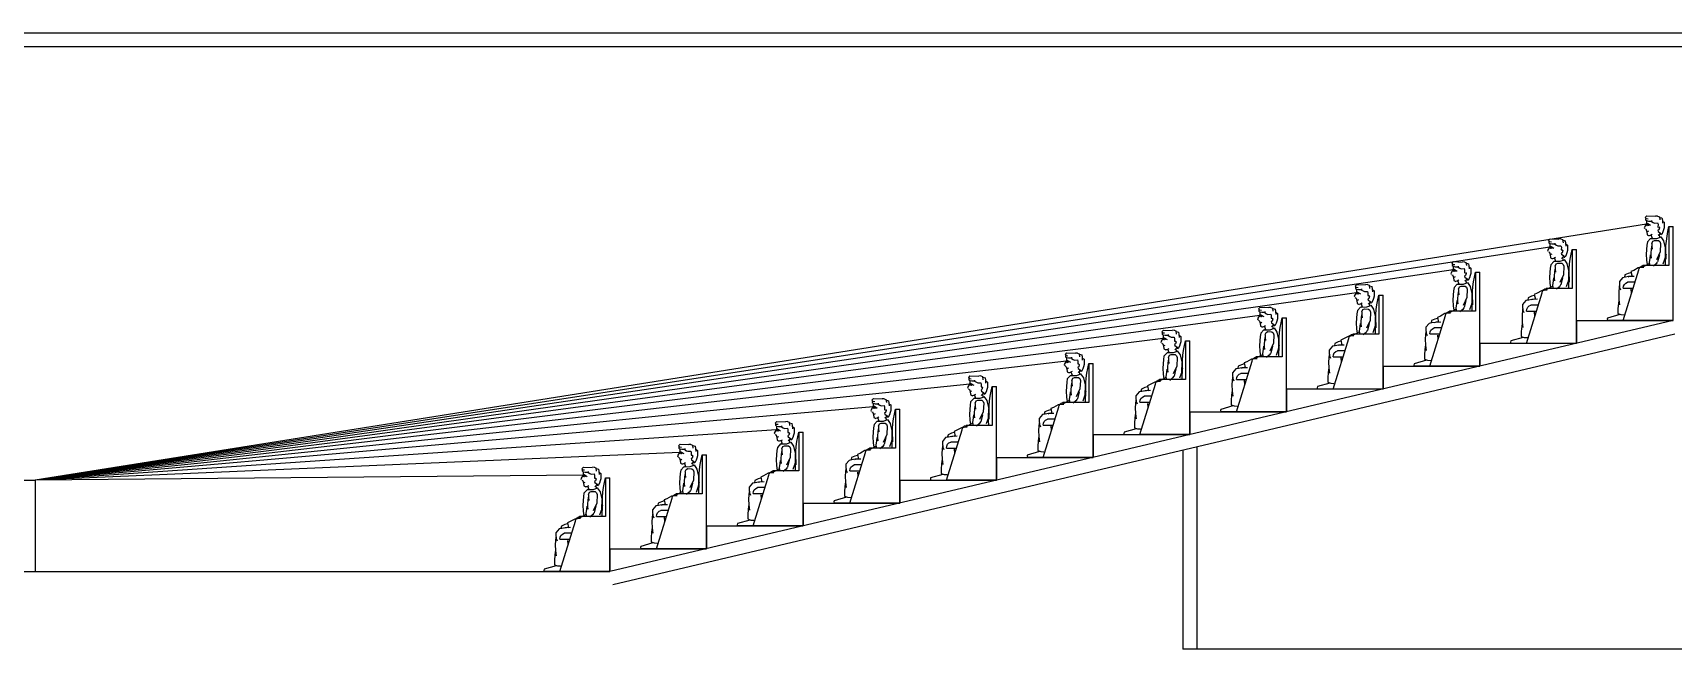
# Model space of a CAD drawing. Extents: x 11 to 592, y 33 to 88.
# Drawn here: x 304 to 449.9, y 32.8 to 87.5 of the extents above; entities that cross this region are included whole.
import ezdxf

# ---------------------------------------------------------------- set-up
doc = ezdxf.new("R2010")
doc.units = 0
doc.layers.get('0').update_dxf_attribs({"linetype": 'CONTINUOUS'})
for name, color, linetype in [('MUEBLES', 6, 'CONTINUOUS'), ('MUROS', 5, 'CONTINUOUS'), ('PISO', 5, 'CONTINUOUS')]:
    doc.layers.add(name, color=color, linetype=linetype)

# ---------------------------------------------------------------- blocks, each defined once
blk = doc.blocks.new('F31')
for p, q in [((-0.4654, 0.8601), (-0.505, 0.8601)), ((-0.505, 0.0157), (-0.505, 0.8601)), ((-0.4654, 0.8601), (-0.4654, 0.5101)), ((-0.4654, 0.5101), (-0.2318, 0.5101)), ((-0.055, 0.0157), (-0.1951, 0.4707)), ((-0.161, 0.3601), (-0.0941, 0.3601)), ((-0.055, 0.3062), (-0.1444, 0.3062)), ((-0.505, 0.0157), (-0.055, 0.0157))]:
    blk.add_line(p, q)
for centre, radius, start, end in [((-1.6692, 0.5854), 1.2348, 356.5034, 12.8533), ((-0.2436, 0.4624), 0.0492, 9.7884, 76.1635), ((-0.1068, 0.3098), 0.0519, 356.0783, 75.8042)]:
    blk.add_arc(centre, radius, start, end)
blk = doc.blocks.new('39803532')
at = {"xscale": 10, "zscale": 10}
blk.add_blockref('F31', (9.157, 0.021), dxfattribs=at)
blk = doc.blocks.new('PERSONA')
for p, q in [((-0.282, 1.112), (-0.299, 1.094)), ((-0.299, 1.094), (-0.288, 1.083)), ((-0.294, 1.082), (-0.294, 1.07)), ((-0.294, 1.07), (-0.285, 1.062)), ((-0.288, 1.083), (-0.268, 1.081)), ((-0.285, 1.062), (-0.262, 1.058)), ((-0.285, 1.059), (-0.285, 1.03)), ((-0.282, 1.112), (-0.189, 1.108)), ((-0.262, 1.058), (-0.238, 1.058)), ((-0.238, 1.058), (-0.233, 1.058)), ((-0.232, 1.065), (-0.232, 1.053)), ((-0.232, 1.053), (-0.214, 1.043)), ((-0.168, 1.11), (-0.189, 1.108)), ((-0.168, 1.11), (-0.148, 1.103)), ((-0.148, 1.103), (-0.144, 1.069)), ((-0.144, 1.097), (-0.12, 1.09)), ((-0.12, 1.09), (-0.116, 1.067)), ((-0.116, 1.067), (-0.115, 1.034)), ((-0.111, 1.054), (-0.096, 1.044)), ((-0.285, 1.03), (-0.308, 0.987)), ((-0.308, 0.987), (-0.305, 0.979)), ((-0.297, 0.973), (-0.286, 0.967)), ((-0.287, 0.965), (-0.281, 0.943)), ((-0.284, 1.031), (-0.272, 1.031)), ((-0.274, 1.008), (-0.284, 1.023)), ((-0.281, 1.023), (-0.272, 1.019)), ((-0.281, 0.943), (-0.261, 0.952)), ((-0.281, 0.943), (-0.277, 0.911)), ((-0.277, 0.911), (-0.255, 0.9)), ((-0.261, 1.012), (-0.274, 1.008)), ((-0.272, 1.031), (-0.242, 1.012)), ((-0.272, 1.019), (-0.261, 1.012)), ((-0.243, 0.903), (-0.256, 0.9)), ((-0.223, 0.913), (-0.243, 0.903)), ((-0.239, 0.872), (-0.227, 0.879)), ((-0.234, 0.905), (-0.223, 0.874)), ((-0.214, 1.043), (-0.198, 1.036)), ((-0.198, 1.036), (-0.168, 1.038)), ((-0.175, 0.873), (-0.13, 0.889)), ((-0.168, 1.038), (-0.162, 1.023)), ((-0.162, 1.023), (-0.163, 0.994)), ((-0.163, 0.994), (-0.152, 0.995)), ((-0.154, 0.964), (-0.163, 0.959)), ((-0.163, 0.959), (-0.159, 0.947)), ((-0.147, 0.915), (-0.161, 0.903)), ((-0.159, 0.947), (-0.136, 0.929)), ((-0.147, 0.987), (-0.154, 0.964)), ((-0.152, 0.995), (-0.147, 0.987)), ((-0.149, 0.915), (-0.145, 0.884)), ((-0.14, 0.929), (-0.147, 0.915)), ((-0.136, 0.929), (-0.134, 0.918)), ((-0.134, 0.918), (-0.124, 0.916)), ((-0.133, 0.891), (-0.104, 0.848)), ((-0.111, 0.941), (-0.123, 0.915)), ((-0.102, 0.964), (-0.111, 0.941)), ((-0.096, 0.987), (-0.102, 0.964)), ((-0.096, 1.044), (-0.096, 0.987)), ((-0.28, 0.8), (-0.287, 0.705)), ((-0.287, 0.705), (-0.284, 0.641)), ((-0.275, 0.835), (-0.28, 0.8)), ((-0.242, 0.871), (-0.275, 0.835)), ((-0.242, 0.872), (-0.175, 0.873)), ((-0.23, 0.79), (-0.239, 0.721)), ((-0.239, 0.721), (-0.239, 0.693)), ((-0.228, 0.817), (-0.228, 0.789)), ((-0.228, 0.789), (-0.224, 0.757)), ((-0.227, 0.82), (-0.216, 0.844)), ((-0.216, 0.844), (-0.199, 0.852)), ((-0.199, 0.852), (-0.156, 0.851)), ((-0.14, 0.729), (-0.179, 0.646)), ((-0.156, 0.851), (-0.143, 0.839)), ((-0.143, 0.839), (-0.136, 0.819)), ((-0.136, 0.819), (-0.14, 0.729)), ((-0.104, 0.848), (-0.081, 0.759)), ((-0.077, 0.706), (-0.092, 0.65)), ((-0.081, 0.759), (-0.08, 0.651)), ((-0.421, 0.532), (-0.45, 0.519)), ((-0.372, 0.559), (-0.421, 0.532)), ((-0.312, 0.564), (-0.372, 0.559)), ((-0.305, 0.579), (-0.333, 0.564)), ((-0.254, 0.607), (-0.305, 0.579)), ((-0.284, 0.641), (-0.277, 0.594)), ((-0.249, 0.664), (-0.255, 0.616)), ((-0.255, 0.616), (-0.249, 0.581)), ((-0.245, 0.697), (-0.249, 0.664)), ((-0.239, 0.693), (-0.235, 0.663)), ((-0.183, 0.602), (-0.212, 0.577)), ((-0.17, 0.621), (-0.183, 0.602)), ((-0.148, 0.698), (-0.167, 0.623)), ((-0.092, 0.65), (-0.11, 0.599)), ((-0.576, 0.367), (-0.581, 0.289)), ((-0.541, 0.455), (-0.574, 0.413)), ((-0.574, 0.413), (-0.574, 0.392)), ((-0.574, 0.392), (-0.572, 0.352)), ((-0.572, 0.352), (-0.562, 0.327)), ((-0.51, 0.459), (-0.541, 0.455)), ((-0.515, 0.484), (-0.52, 0.462)), ((-0.48, 0.5), (-0.515, 0.484)), ((-0.476, 0.466), (-0.51, 0.459)), ((-0.45, 0.508), (-0.48, 0.5)), ((-0.48, 0.465), (-0.463, 0.47)), ((-0.417, 0.468), (-0.476, 0.466)), ((-0.463, 0.47), (-0.449, 0.473)), ((-0.45, 0.519), (-0.439, 0.469)), ((-0.449, 0.473), (-0.444, 0.469)), ((-0.581, 0.212), (-0.589, 0.125)), ((-0.581, 0.289), (-0.579, 0.22)), ((-0.579, 0.22), (-0.572, 0.167)), ((-0.444, 0.289), (-0.448, 0.331)), ((-0.701, 0.025), (-0.703, 0.012)), ((-0.703, 0.012), (-0.699, -0.001)), ((-0.57, 0.062), (-0.701, 0.025)), ((0, 0), (-0.699, -0.001)), ((-0.589, 0.125), (-0.589, 0.073)), ((-0.589, 0.073), (-0.558, 0.062)), ((-0.558, 0.062), (-0.524, 0.06))]:
    blk.add_line(p, q)
at = {"xscale": -0.1183088921206945, "yscale": 1.183088921208877, "zscale": 0.1183088921207727}
blk.add_blockref('39803532', (0.486, -0.044), dxfattribs=at)

msp = doc.modelspace()

# ---------------------------------------------------------------- linework, layer by layer
for p in [(447.57, 70.52), (438.97, 68.5), (430.37, 66.47), (421.77, 64.44), (413.17, 62.41), (404.57, 60.38), (395.98, 58.36), (387.38, 56.33), (378.78, 54.3), (370.18, 52.27), (361.58, 50.24), (352.98, 48.22)]:
    msp.add_line(p, (304.24, 47.78))
at = {"layer": 'MUROS'}
for p, q in [((205.8, 87.53), (591.94, 87.53)), ((205.8, 86.31), (591.94, 86.31)), ((231.35, 47.78), (304.24, 47.78)), ((304.24, 47.78), (304.24, 39.67)), ((363.95, 43.73), (363.95, 41.7))]:
    msp.add_line(p, q, dxfattribs=at)
at = {"layer": 'PISO'}
for p, q in [((449.94, 61.98), (355.35, 39.67)), ((441.34, 61.98), (441.34, 59.95)), ((441.34, 61.98), (449.94, 61.98)), ((450.08, 60.76), (355.63, 38.49)), ((432.74, 59.95), (432.74, 57.92)), ((432.74, 59.95), (441.34, 59.95)), ((424.14, 57.92), (424.14, 55.89)), ((424.14, 57.92), (432.74, 57.92)), ((415.54, 55.89), (415.54, 53.87)), ((415.54, 55.89), (424.14, 55.89)), ((406.94, 53.87), (406.94, 51.84)), ((406.94, 53.87), (415.54, 53.87)), ((398.34, 51.84), (398.34, 49.81)), ((398.34, 51.84), (406.94, 51.84)), ((389.74, 49.81), (389.74, 47.78)), ((389.74, 49.81), (398.34, 49.81)), ((406.33, 50.49), (406.33, 32.78)), ((407.55, 50.77), (407.55, 32.78)), ((381.15, 47.78), (381.15, 45.75)), ((381.15, 47.78), (389.74, 47.78)), ((372.55, 45.75), (372.55, 43.73)), ((372.55, 45.75), (381.15, 45.75)), ((363.95, 43.73), (372.55, 43.73)), ((355.35, 41.7), (355.35, 39.67)), ((355.35, 41.7), (363.95, 41.7)), ((231.35, 39.67), (355.35, 39.67)), ((590.64, 32.78), (406.33, 32.78))]:
    msp.add_line(p, q, dxfattribs=at)

# ---------------------------------------------------------------- block references
at = {"layer": 'MUEBLES', "xscale": 8.350588237679935, "yscale": 8.350588237679935, "zscale": 8.350588237679935}
for p in [(449.94, 61.98), (441.34, 59.95), (432.74, 57.92), (424.14, 55.89), (415.54, 53.87), (406.94, 51.84), (398.34, 49.81), (389.74, 47.78), (381.15, 45.75), (372.55, 43.73), (363.95, 41.7), (355.35, 39.67)]:
    msp.add_blockref('PERSONA', p, dxfattribs=at)

doc.saveas('drawing.dxf')
